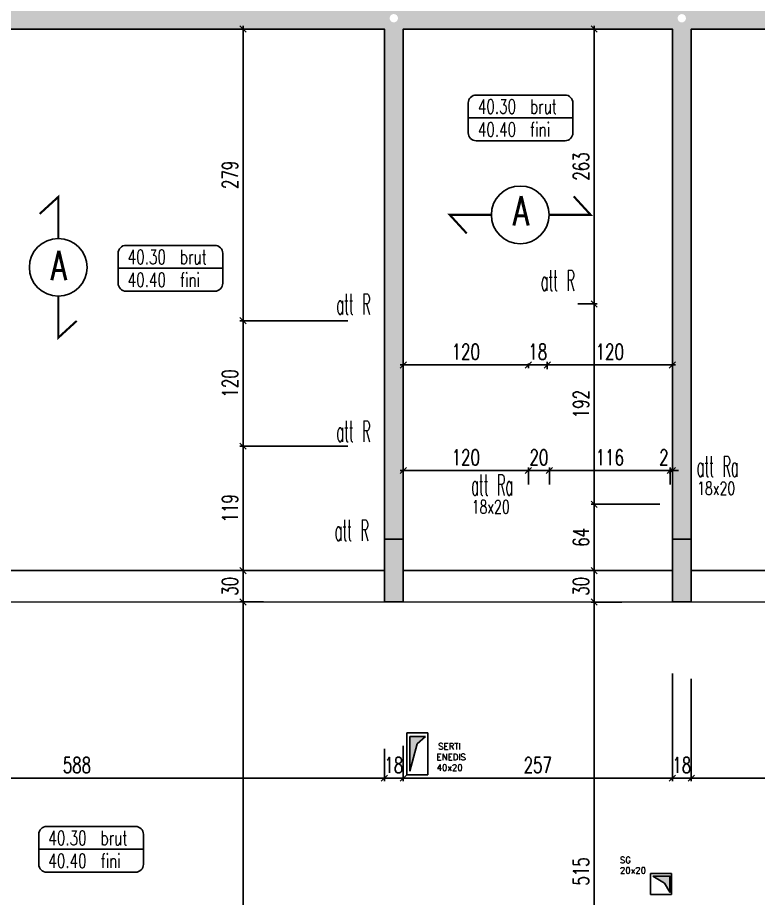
# Model space of a CAD drawing. Extents: x 307 to 786, y -197 to -94.
# Drawn here: x 384.55 to 391.63, y -173.38 to -164.95 of the extents above; entities that cross this region are included whole.
import ezdxf
from ezdxf.enums import TextEntityAlignment as Align

# ---------------------------------------------------------------- set-up
doc = ezdxf.new("R2010")
doc.units = 0
doc.header["$LTSCALE"] = 0.5
doc.header["$MEASUREMENT"] = 0
doc.linetypes.add('CONTINU', pattern=[0])
doc.layers.get('DEFPOINTS').update_dxf_attribs({"linetype": 'CONTINUOUS'})
for name, color, linetype in [('_ SERTI RESERVATION ENEDIS', 6, 'CONTINU'), ('_ SERTI RESERVATION SG', 6, 'CONTINU'), ('COTATION', 7, 'CONTINUOUS'), ('HABILLAGE', 7, 'CONTINUOUS'), ('MURS', 3, 'CONTINUOUS'), ('PLANCHER', 7, 'CONTINUOUS'), ('POCHAGE', 254, 'CONTINUOUS'), ('POTEAUX', 1, 'CONTINUOUS'), ('POUTRES', 2, 'CONTINUOUS'), ('REPERE-RAID', 4, 'CONTINUOUS')]:
    doc.layers.add(name, color=color, linetype=linetype)
doc.styles.add('ROMANS8', font='romans.shx', dxfattribs={"width": 0.7})
doc.styles.get("Standard").update_dxf_attribs({"font": 'txt.shx'})
doc.dimstyles.new('COT50 cm', dxfattribs={"dimtxt": 0.15, "dimasz": 0.06, "dimexe": 0.03, "dimexo": 0.1, "dimgap": 0.05, "dimtad": 1, "dimdec": 0, "dimlfac": 100, "dimzin": 0, "dimdsep": 46, "dimtxsty": 'ROMANS8', "dimblk1": 'OBLIQUE', "dimblk2": 'OBLIQUE', "dimsah": 1, "dimcen": 0.03, "dimdle": 0.03, "dimclrt": 1, "dimadec": 0, "dimazin": 0, "dimtfac": 1, "dimtdec": 0, "dimtmove": 0, "dimatfit": 3, "dimfxl": 1, "dimfxlon": 1, "dimtolj": 1, "dimtzin": 0, "dimlwd": -1, "dimlwe": -1, "dimarcsym": 0})

# ---------------------------------------------------------------- blocks, each defined once
blk = doc.blocks.new('139')
at = {"layer": 'HABILLAGE', "color": 7}
blk.add_line((-0.665, 0), (0.665, 0), dxfattribs=at)
at = {"layer": 'HABILLAGE'}
blk.add_lwpolyline([(-0.565, -0.291), (0.565, -0.291, 0.414214), (0.665, -0.191), (0.665, 0.191, 0.414214), (0.565, 0.291), (-0.565, 0.291, 0.414214), (-0.665, 0.191), (-0.665, -0.191, 0.414214)], format="xyb", close=True, dxfattribs=at)
at = {"layer": 'HABILLAGE', "color": 1, "width": 0.7}
for s, p in [('brut', (0.121, 0.054)), ('fini', (0.121, -0.237))]:
    blk.add_text(s, height=0.18, dxfattribs=at).set_placement(p)
for tag, p in [('NIVBRUT', (-0.543, 0.054)), ('NIVFINI', (-0.543, -0.237))]:
    blk.add_attdef(tag, p, '', height=0.18, dxfattribs=at)
blk = doc.blocks.new('_Oblique')
at = {"layer": 'COTATION', "color": 0, "lineweight": -2}
blk.add_line((-0.5, -0.5), (0.5, 0.5), dxfattribs=at)
blk = doc.blocks.new('*D1143')
at = {"layer": 'COTATION', "color": 0, "transparency": 16777216}
for p, q in [((386.7018, -176.7613), (386.7018, -170.5111)), ((386.8963, -170.5411), (386.6718, -170.5411)), ((387.1074, -176.7313), (386.6718, -176.7313))]:
    blk.add_line(p, q, dxfattribs=at)
at = {"layer": 'DEFPOINTS', "color": 0, "transparency": 16777216}
for p in [(386.7018, -170.5411), (386.9963, -170.5411), (387.2074, -176.7313)]:
    blk.add_point(p, dxfattribs=at)
at = {"layer": 'COTATION', "color": 0, "transparency": 16777216, "xscale": 0.06, "yscale": 0.06, "zscale": 0.06}
for p, rotation in [((386.7018, -170.5411), 90), ((386.7018, -176.7313), 270)]:
    blk.add_blockref('_Oblique', p, dxfattribs=dict(at, rotation=rotation))
at = {"layer": 'COTATION', "color": 1, "transparency": 16777216, "insert": (386.5768, -173.6362), "char_height": 0.15, "attachment_point": 5, "rotation": 90, "style": 'ROMANS8'}
blk.add_mtext('\\A1;619', dxfattribs=at)
blk = doc.blocks.new('*D1144')
at = {"layer": 'COTATION', "color": 0, "transparency": 16777216}
for p, q in [((387.0976, -170.2411), (386.6718, -170.2411)), ((386.7018, -170.5711), (386.7018, -170.2111)), ((386.8963, -170.5411), (386.6718, -170.5411))]:
    blk.add_line(p, q, dxfattribs=at)
at = {"layer": 'DEFPOINTS', "color": 0, "transparency": 16777216}
for p in [(386.7018, -170.2411), (387.1976, -170.2411), (386.9963, -170.5411)]:
    blk.add_point(p, dxfattribs=at)
at = {"layer": 'COTATION', "color": 0, "transparency": 16777216, "xscale": 0.06, "yscale": 0.06, "zscale": 0.06}
for p, rotation in [((386.7018, -170.2411), 90), ((386.7018, -170.5411), 270)]:
    blk.add_blockref('_Oblique', p, dxfattribs=dict(at, rotation=rotation))
at = {"layer": 'COTATION', "color": 1, "transparency": 16777216, "insert": (386.5768, -170.3911), "char_height": 0.15, "attachment_point": 5, "rotation": 90, "style": 'ROMANS8'}
blk.add_mtext('\\A1;30', dxfattribs=at)
blk = doc.blocks.new('*D1145')
at = {"layer": 'COTATION', "color": 0, "transparency": 16777216}
for p, q in [((387.7018, -169.0505), (386.6718, -169.0505)), ((386.7018, -170.2711), (386.7018, -169.0205)), ((387.0976, -170.2411), (386.6718, -170.2411))]:
    blk.add_line(p, q, dxfattribs=at)
at = {"layer": 'DEFPOINTS', "color": 0, "transparency": 16777216}
for p in [(386.7018, -169.0505), (387.8136, -169.0505), (387.1976, -170.2411)]:
    blk.add_point(p, dxfattribs=at)
at = {"layer": 'COTATION', "color": 0, "transparency": 16777216, "xscale": 0.06, "yscale": 0.06, "zscale": 0.06}
for p, rotation in [((386.7018, -169.0505), 90), ((386.7018, -170.2411), 270)]:
    blk.add_blockref('_Oblique', p, dxfattribs=dict(at, rotation=rotation))
at = {"layer": 'COTATION', "color": 1, "transparency": 16777216, "insert": (386.5768, -169.6458), "char_height": 0.15, "attachment_point": 5, "rotation": 90, "style": 'ROMANS8'}
blk.add_mtext('\\A1;119', dxfattribs=at)
blk = doc.blocks.new('*D1146')
at = {"layer": 'COTATION', "color": 0, "transparency": 16777216}
for p, q in [((386.7018, -169.0805), (386.7018, -167.8205)), ((387.7018, -167.8505), (386.6718, -167.8505)), ((387.7018, -169.0505), (386.6718, -169.0505))]:
    blk.add_line(p, q, dxfattribs=at)
at = {"layer": 'DEFPOINTS', "color": 0, "transparency": 16777216}
for p in [(386.7018, -167.8505), (387.8136, -167.8505), (387.8136, -169.0505)]:
    blk.add_point(p, dxfattribs=at)
at = {"layer": 'COTATION', "color": 0, "transparency": 16777216, "xscale": 0.06, "yscale": 0.06, "zscale": 0.06}
for p, rotation in [((386.7018, -167.8505), 90), ((386.7018, -169.0505), 270)]:
    blk.add_blockref('_Oblique', p, dxfattribs=dict(at, rotation=rotation))
at = {"layer": 'COTATION', "color": 1, "transparency": 16777216, "insert": (386.5768, -168.4505), "char_height": 0.15, "attachment_point": 5, "rotation": 90, "style": 'ROMANS8'}
blk.add_mtext('\\A1;120', dxfattribs=at)
blk = doc.blocks.new('*D1147')
at = {"layer": 'COTATION', "color": 0, "transparency": 16777216}
for p, q in [((386.7018, -167.8805), (386.7018, -165.0313)), ((387.4538, -165.0613), (386.6718, -165.0613)), ((387.7018, -167.8505), (386.6718, -167.8505))]:
    blk.add_line(p, q, dxfattribs=at)
at = {"layer": 'DEFPOINTS', "color": 0, "transparency": 16777216}
for p in [(386.7018, -165.0613), (387.5538, -165.0613), (387.8136, -167.8505)]:
    blk.add_point(p, dxfattribs=at)
at = {"layer": 'COTATION', "color": 0, "transparency": 16777216, "xscale": 0.06, "yscale": 0.06, "zscale": 0.06}
for p, rotation in [((386.7018, -165.0613), 90), ((386.7018, -167.8505), 270)]:
    blk.add_blockref('_Oblique', p, dxfattribs=dict(at, rotation=rotation))
at = {"layer": 'COTATION', "color": 1, "transparency": 16777216, "insert": (386.5768, -166.4559), "char_height": 0.15, "attachment_point": 5, "rotation": 90, "style": 'ROMANS8'}
blk.add_mtext('\\A1;279', dxfattribs=at)
blk = doc.blocks.new('*D1153')
at = {"layer": 'COTATION', "color": 0, "transparency": 16777216}
for p, q in [((390.0585, -175.7263), (390.0585, -170.5113)), ((390.3221, -170.5413), (390.0285, -170.5413)), ((389.8769, -175.6963), (390.0885, -175.6963))]:
    blk.add_line(p, q, dxfattribs=at)
at = {"layer": 'DEFPOINTS', "color": 0, "transparency": 16777216}
for p in [(390.0585, -170.5413), (390.4221, -170.5413), (389.7769, -175.6963)]:
    blk.add_point(p, dxfattribs=at)
at = {"layer": 'COTATION', "color": 0, "transparency": 16777216, "xscale": 0.06, "yscale": 0.06, "zscale": 0.06}
for p, rotation in [((390.0585, -170.5413), 90), ((390.0585, -175.6963), 270)]:
    blk.add_blockref('_Oblique', p, dxfattribs=dict(at, rotation=rotation))
at = {"layer": 'COTATION', "color": 1, "transparency": 16777216, "insert": (389.9335, -173.1188), "char_height": 0.15, "attachment_point": 5, "rotation": 90, "style": 'ROMANS8'}
blk.add_mtext('\\A1;515', dxfattribs=at)
blk = doc.blocks.new('*D1154')
at = {"layer": 'COTATION', "color": 0, "transparency": 16777216}
for p, q in [((390.4069, -170.2413), (390.0285, -170.2413)), ((390.0585, -170.5713), (390.0585, -170.2113)), ((390.3221, -170.5413), (390.0285, -170.5413))]:
    blk.add_line(p, q, dxfattribs=at)
at = {"layer": 'DEFPOINTS', "color": 0, "transparency": 16777216}
for p in [(390.0585, -170.2413), (390.5069, -170.2413), (390.4221, -170.5413)]:
    blk.add_point(p, dxfattribs=at)
at = {"layer": 'COTATION', "color": 0, "transparency": 16777216, "xscale": 0.06, "yscale": 0.06, "zscale": 0.06}
for p, rotation in [((390.0585, -170.2413), 90), ((390.0585, -170.5413), 270)]:
    blk.add_blockref('_Oblique', p, dxfattribs=dict(at, rotation=rotation))
at = {"layer": 'COTATION', "color": 1, "transparency": 16777216, "insert": (389.9335, -170.3913), "char_height": 0.15, "attachment_point": 5, "rotation": 90, "style": 'ROMANS8'}
blk.add_mtext('\\A1;30', dxfattribs=at)
blk = doc.blocks.new('*D1155')
at = {"layer": 'COTATION', "color": 0, "transparency": 16777216}
for p, q in [((390.0585, -170.2713), (390.0585, -169.5763)), ((390.6856, -169.6063), (390.0285, -169.6063)), ((390.4069, -170.2413), (390.0285, -170.2413))]:
    blk.add_line(p, q, dxfattribs=at)
at = {"layer": 'DEFPOINTS', "color": 0, "transparency": 16777216}
for p in [(390.0585, -169.6063), (390.7856, -169.6063), (390.5069, -170.2413)]:
    blk.add_point(p, dxfattribs=at)
at = {"layer": 'COTATION', "color": 0, "transparency": 16777216, "xscale": 0.06, "yscale": 0.06, "zscale": 0.06}
for p, rotation in [((390.0585, -169.6063), 90), ((390.0585, -170.2413), 270)]:
    blk.add_blockref('_Oblique', p, dxfattribs=dict(at, rotation=rotation))
at = {"layer": 'COTATION', "color": 1, "transparency": 16777216, "insert": (389.9335, -169.9238), "char_height": 0.15, "attachment_point": 5, "rotation": 90, "style": 'ROMANS8'}
blk.add_mtext('\\A1;64', dxfattribs=at)
blk = doc.blocks.new('*D1156')
at = {"layer": 'COTATION', "color": 0, "transparency": 16777216}
for p, q in [((389.9041, -167.6905), (390.0885, -167.6905)), ((390.0585, -169.6363), (390.0585, -167.6605)), ((390.6856, -169.6063), (390.0285, -169.6063))]:
    blk.add_line(p, q, dxfattribs=at)
at = {"layer": 'DEFPOINTS', "color": 0, "transparency": 16777216}
for p in [(389.8041, -167.6905), (390.0585, -167.6905), (390.7856, -169.6063)]:
    blk.add_point(p, dxfattribs=at)
at = {"layer": 'COTATION', "color": 0, "transparency": 16777216, "xscale": 0.06, "yscale": 0.06, "zscale": 0.06}
for p, rotation in [((390.0585, -167.6905), 90), ((390.0585, -169.6063), 270)]:
    blk.add_blockref('_Oblique', p, dxfattribs=dict(at, rotation=rotation))
at = {"layer": 'COTATION', "color": 1, "transparency": 16777216, "insert": (389.9335, -168.6484), "char_height": 0.15, "attachment_point": 5, "rotation": 90, "style": 'ROMANS8'}
blk.add_mtext('\\A1;192', dxfattribs=at)
blk = doc.blocks.new('*D1157')
at = {"layer": 'COTATION', "color": 0, "transparency": 16777216}
for p, q in [((390.0585, -167.7205), (390.0585, -165.0313)), ((389.9041, -165.0613), (390.0885, -165.0613)), ((389.9041, -167.6905), (390.0885, -167.6905))]:
    blk.add_line(p, q, dxfattribs=at)
at = {"layer": 'DEFPOINTS', "color": 0, "transparency": 16777216}
for p in [(389.8041, -165.0613), (390.0585, -165.0613), (389.8041, -167.6905)]:
    blk.add_point(p, dxfattribs=at)
at = {"layer": 'COTATION', "color": 0, "transparency": 16777216, "xscale": 0.06, "yscale": 0.06, "zscale": 0.06}
for p, rotation in [((390.0585, -165.0613), 90), ((390.0585, -167.6905), 270)]:
    blk.add_blockref('_Oblique', p, dxfattribs=dict(at, rotation=rotation))
at = {"layer": 'COTATION', "color": 1, "transparency": 16777216, "insert": (389.9335, -166.3759), "char_height": 0.15, "attachment_point": 5, "rotation": 90, "style": 'ROMANS8'}
blk.add_mtext('\\A1;263', dxfattribs=at)
blk = doc.blocks.new('*D1324')
at = {"layer": 'COTATION', "color": 0, "transparency": 16777216}
for p, q in [((390.9866, -171.2755), (390.9866, -172.2566)), ((396.89, -172.0406), (396.89, -172.2566)), ((396.92, -172.2266), (390.9566, -172.2266))]:
    blk.add_line(p, q, dxfattribs=at)
at = {"layer": 'DEFPOINTS', "color": 0, "transparency": 16777216}
for p in [(390.9866, -171.1755), (396.89, -171.9406), (390.9866, -172.2266)]:
    blk.add_point(p, dxfattribs=at)
at = {"layer": 'COTATION', "color": 0, "transparency": 16777216, "xscale": 0.06, "yscale": 0.06, "zscale": 0.06, "rotation": 180}
blk.add_blockref('_Oblique', (390.9866, -172.2266), dxfattribs=at)
at = {"layer": 'COTATION', "color": 0, "transparency": 16777216, "xscale": 0.06, "yscale": 0.06, "zscale": 0.06}
blk.add_blockref('_Oblique', (396.89, -172.2266), dxfattribs=at)
at = {"layer": 'COTATION', "color": 1, "transparency": 16777216, "insert": (393.9383, -172.1016), "char_height": 0.15, "attachment_point": 5, "style": 'ROMANS8'}
blk.add_mtext('\\A1;590', dxfattribs=at)
blk = doc.blocks.new('*D1325')
at = {"layer": 'COTATION', "color": 0, "transparency": 16777216}
for p, q in [((390.8065, -171.2266), (390.8065, -172.2566)), ((390.9866, -171.2755), (390.9866, -172.2566)), ((391.0166, -172.2266), (390.7765, -172.2266))]:
    blk.add_line(p, q, dxfattribs=at)
at = {"layer": 'DEFPOINTS', "color": 0, "transparency": 16777216}
for p in [(390.8065, -171.095), (390.9866, -171.1755), (390.8065, -172.2266)]:
    blk.add_point(p, dxfattribs=at)
at = {"layer": 'COTATION', "color": 0, "transparency": 16777216, "xscale": 0.06, "yscale": 0.06, "zscale": 0.06, "rotation": 180}
blk.add_blockref('_Oblique', (390.8065, -172.2266), dxfattribs=at)
at = {"layer": 'COTATION', "color": 0, "transparency": 16777216, "xscale": 0.06, "yscale": 0.06, "zscale": 0.06}
blk.add_blockref('_Oblique', (390.9866, -172.2266), dxfattribs=at)
at = {"layer": 'COTATION', "color": 1, "transparency": 16777216, "insert": (390.8966, -172.1016), "char_height": 0.15, "attachment_point": 5, "style": 'ROMANS8'}
blk.add_mtext('\\A1;18', dxfattribs=at)
blk = doc.blocks.new('*D1326')
at = {"layer": 'COTATION', "color": 0, "transparency": 16777216}
for p, q in [((390.8065, -171.2266), (390.8065, -172.2566)), ((388.2328, -171.9174), (388.2328, -172.2566)), ((390.8365, -172.2266), (388.2028, -172.2266))]:
    blk.add_line(p, q, dxfattribs=at)
at = {"layer": 'DEFPOINTS', "color": 0, "transparency": 16777216}
for p in [(390.8065, -171.095), (388.2328, -171.8174), (388.2328, -172.2266)]:
    blk.add_point(p, dxfattribs=at)
at = {"layer": 'COTATION', "color": 0, "transparency": 16777216, "xscale": 0.06, "yscale": 0.06, "zscale": 0.06, "rotation": 180}
blk.add_blockref('_Oblique', (388.2328, -172.2266), dxfattribs=at)
at = {"layer": 'COTATION', "color": 0, "transparency": 16777216, "xscale": 0.06, "yscale": 0.06, "zscale": 0.06}
blk.add_blockref('_Oblique', (390.8065, -172.2266), dxfattribs=at)
at = {"layer": 'COTATION', "color": 1, "transparency": 16777216, "insert": (389.5196, -172.1016), "char_height": 0.15, "attachment_point": 5, "style": 'ROMANS8'}
blk.add_mtext('\\A1;257', dxfattribs=at)
blk = doc.blocks.new('*D1327')
at = {"layer": 'COTATION', "color": 0, "transparency": 16777216}
for p, q in [((388.0528, -171.9459), (388.0528, -172.2566)), ((388.2328, -171.9174), (388.2328, -172.2566)), ((388.2628, -172.2266), (388.0228, -172.2266))]:
    blk.add_line(p, q, dxfattribs=at)
at = {"layer": 'DEFPOINTS', "color": 0, "transparency": 16777216}
for p in [(388.0528, -171.8459), (388.2328, -171.8174), (388.0528, -172.2266)]:
    blk.add_point(p, dxfattribs=at)
at = {"layer": 'COTATION', "color": 0, "transparency": 16777216, "xscale": 0.06, "yscale": 0.06, "zscale": 0.06, "rotation": 180}
blk.add_blockref('_Oblique', (388.0528, -172.2266), dxfattribs=at)
at = {"layer": 'COTATION', "color": 0, "transparency": 16777216, "xscale": 0.06, "yscale": 0.06, "zscale": 0.06}
blk.add_blockref('_Oblique', (388.2328, -172.2266), dxfattribs=at)
at = {"layer": 'COTATION', "color": 1, "transparency": 16777216, "insert": (388.1428, -172.1016), "char_height": 0.15, "attachment_point": 5, "style": 'ROMANS8'}
blk.add_mtext('\\A1;18', dxfattribs=at)
blk = doc.blocks.new('*D1328')
at = {"layer": 'COTATION', "color": 0, "transparency": 16777216}
for p, q in [((388.0528, -171.9459), (388.0528, -172.2566)), ((382.1729, -172.0955), (382.1729, -172.2566)), ((388.0828, -172.2266), (382.1429, -172.2266))]:
    blk.add_line(p, q, dxfattribs=at)
at = {"layer": 'DEFPOINTS', "color": 0, "transparency": 16777216}
for p in [(388.0528, -171.8459), (382.1729, -171.9955), (382.1729, -172.2266)]:
    blk.add_point(p, dxfattribs=at)
at = {"layer": 'COTATION', "color": 0, "transparency": 16777216, "xscale": 0.06, "yscale": 0.06, "zscale": 0.06, "rotation": 180}
blk.add_blockref('_Oblique', (382.1729, -172.2266), dxfattribs=at)
at = {"layer": 'COTATION', "color": 0, "transparency": 16777216, "xscale": 0.06, "yscale": 0.06, "zscale": 0.06}
blk.add_blockref('_Oblique', (388.0528, -172.2266), dxfattribs=at)
at = {"layer": 'COTATION', "color": 1, "transparency": 16777216, "insert": (385.1128, -172.1016), "char_height": 0.15, "attachment_point": 5, "style": 'ROMANS8'}
blk.add_mtext('\\A1;588', dxfattribs=at)
blk = doc.blocks.new('*D1403')
at = {"layer": 'COTATION', "color": 0, "transparency": 16777216}
for p, q in [((388.2328, -169.5063), (388.2328, -169.2534)), ((389.4297, -169.4163), (389.4297, -169.2534)), ((388.2028, -169.2834), (389.4597, -169.2834))]:
    blk.add_line(p, q, dxfattribs=at)
at = {"layer": 'DEFPOINTS', "color": 0, "transparency": 16777216}
for p in [(389.4297, -169.2834), (389.4297, -169.5163), (388.2328, -169.6063)]:
    blk.add_point(p, dxfattribs=at)
at = {"layer": 'COTATION', "color": 0, "transparency": 16777216, "xscale": 0.06, "yscale": 0.06, "zscale": 0.06, "rotation": 180}
blk.add_blockref('_Oblique', (388.2328, -169.2834), dxfattribs=at)
at = {"layer": 'COTATION', "color": 0, "transparency": 16777216, "xscale": 0.06, "yscale": 0.06, "zscale": 0.06}
blk.add_blockref('_Oblique', (389.4297, -169.2834), dxfattribs=at)
at = {"layer": 'COTATION', "color": 1, "transparency": 16777216, "insert": (388.8312, -169.1584), "char_height": 0.15, "attachment_point": 5, "style": 'ROMANS8'}
blk.add_mtext('\\A1;120', dxfattribs=at)
blk = doc.blocks.new('*D1404')
at = {"layer": 'COTATION', "color": 0, "transparency": 16777216}
for p, q in [((389.4297, -169.4163), (389.4297, -169.2534)), ((389.6306, -169.4163), (389.6306, -169.2534)), ((389.3997, -169.2834), (389.6606, -169.2834))]:
    blk.add_line(p, q, dxfattribs=at)
at = {"layer": 'DEFPOINTS', "color": 0, "transparency": 16777216}
for p in [(389.6306, -169.2834), (389.4297, -169.5163), (389.6306, -169.5163)]:
    blk.add_point(p, dxfattribs=at)
at = {"layer": 'COTATION', "color": 0, "transparency": 16777216, "xscale": 0.06, "yscale": 0.06, "zscale": 0.06, "rotation": 180}
blk.add_blockref('_Oblique', (389.4297, -169.2834), dxfattribs=at)
at = {"layer": 'COTATION', "color": 0, "transparency": 16777216, "xscale": 0.06, "yscale": 0.06, "zscale": 0.06}
blk.add_blockref('_Oblique', (389.6306, -169.2834), dxfattribs=at)
at = {"layer": 'COTATION', "color": 1, "transparency": 16777216, "insert": (389.5302, -169.1584), "char_height": 0.15, "attachment_point": 5, "style": 'ROMANS8'}
blk.add_mtext('\\A1;20', dxfattribs=at)
blk = doc.blocks.new('*D1405')
at = {"layer": 'COTATION', "color": 0, "transparency": 16777216}
for p, q in [((389.6306, -169.4163), (389.6306, -169.2534)), ((390.7856, -169.4163), (390.7856, -169.2534)), ((389.6006, -169.2834), (390.8156, -169.2834))]:
    blk.add_line(p, q, dxfattribs=at)
at = {"layer": 'DEFPOINTS', "color": 0, "transparency": 16777216}
for p in [(390.7856, -169.2834), (389.6306, -169.5163), (390.7856, -169.5163)]:
    blk.add_point(p, dxfattribs=at)
at = {"layer": 'COTATION', "color": 0, "transparency": 16777216, "xscale": 0.06, "yscale": 0.06, "zscale": 0.06, "rotation": 180}
blk.add_blockref('_Oblique', (389.6306, -169.2834), dxfattribs=at)
at = {"layer": 'COTATION', "color": 0, "transparency": 16777216, "xscale": 0.06, "yscale": 0.06, "zscale": 0.06}
blk.add_blockref('_Oblique', (390.7856, -169.2834), dxfattribs=at)
at = {"layer": 'COTATION', "color": 1, "transparency": 16777216, "insert": (390.2081, -169.1584), "char_height": 0.15, "attachment_point": 5, "style": 'ROMANS8'}
blk.add_mtext('\\A1;116', dxfattribs=at)
blk = doc.blocks.new('*D1406')
at = {"layer": 'COTATION', "color": 0, "transparency": 16777216}
for p, q in [((390.7856, -169.4163), (390.7856, -169.2534)), ((390.8065, -169.4163), (390.8065, -169.2534)), ((390.7856, -169.2834), (390.7256, -169.2834)), ((390.7856, -169.2834), (390.8065, -169.2834)), ((390.8065, -169.2834), (390.8665, -169.2834))]:
    blk.add_line(p, q, dxfattribs=at)
at = {"layer": 'DEFPOINTS', "color": 0, "transparency": 16777216}
for p in [(390.8065, -169.2834), (390.7856, -169.5163), (390.8065, -169.5163)]:
    blk.add_point(p, dxfattribs=at)
at = {"layer": 'COTATION', "color": 0, "transparency": 16777216, "xscale": 0.06, "yscale": 0.06, "zscale": 0.06}
blk.add_blockref('_Oblique', (390.7856, -169.2834), dxfattribs=at)
at = {"layer": 'COTATION', "color": 0, "transparency": 16777216, "xscale": 0.06, "yscale": 0.06, "zscale": 0.06, "rotation": 180}
blk.add_blockref('_Oblique', (390.8065, -169.2834), dxfattribs=at)
at = {"layer": 'COTATION', "color": 1, "transparency": 16777216, "insert": (390.7256, -169.1584), "char_height": 0.15, "attachment_point": 5, "style": 'ROMANS8'}
blk.add_mtext('\\A1;2', dxfattribs=at)
blk = doc.blocks.new('*D1407')
at = {"layer": 'COTATION', "color": 0, "transparency": 16777216}
for p, q in [((388.2028, -168.2731), (389.4597, -168.2731)), ((388.2328, -168.2595), (388.2328, -168.3031)), ((389.4297, -168.2595), (389.4297, -168.3031))]:
    blk.add_line(p, q, dxfattribs=at)
at = {"layer": 'DEFPOINTS', "color": 0, "transparency": 16777216}
for p in [(388.2328, -168.1595), (389.4297, -168.1595), (389.4297, -168.2731)]:
    blk.add_point(p, dxfattribs=at)
at = {"layer": 'COTATION', "color": 0, "transparency": 16777216, "xscale": 0.06, "yscale": 0.06, "zscale": 0.06, "rotation": 180}
blk.add_blockref('_Oblique', (388.2328, -168.2731), dxfattribs=at)
at = {"layer": 'COTATION', "color": 0, "transparency": 16777216, "xscale": 0.06, "yscale": 0.06, "zscale": 0.06}
blk.add_blockref('_Oblique', (389.4297, -168.2731), dxfattribs=at)
at = {"layer": 'COTATION', "color": 1, "transparency": 16777216, "insert": (388.8312, -168.1481), "char_height": 0.15, "attachment_point": 5, "style": 'ROMANS8'}
blk.add_mtext('\\A1;120', dxfattribs=at)
blk = doc.blocks.new('*D1408')
at = {"layer": 'COTATION', "color": 0, "transparency": 16777216}
for p, q in [((389.6097, -168.3151), (389.6097, -168.2431)), ((389.3997, -168.2731), (389.6397, -168.2731)), ((389.4297, -168.2595), (389.4297, -168.3031))]:
    blk.add_line(p, q, dxfattribs=at)
at = {"layer": 'DEFPOINTS', "color": 0, "transparency": 16777216}
for p in [(389.4297, -168.1595), (389.6097, -168.2731), (389.6097, -168.4151)]:
    blk.add_point(p, dxfattribs=at)
at = {"layer": 'COTATION', "color": 0, "transparency": 16777216, "xscale": 0.06, "yscale": 0.06, "zscale": 0.06, "rotation": 180}
blk.add_blockref('_Oblique', (389.4297, -168.2731), dxfattribs=at)
at = {"layer": 'COTATION', "color": 0, "transparency": 16777216, "xscale": 0.06, "yscale": 0.06, "zscale": 0.06}
blk.add_blockref('_Oblique', (389.6097, -168.2731), dxfattribs=at)
at = {"layer": 'COTATION', "color": 1, "transparency": 16777216, "insert": (389.5197, -168.1481), "char_height": 0.15, "attachment_point": 5, "style": 'ROMANS8'}
blk.add_mtext('\\A1;18', dxfattribs=at)
blk = doc.blocks.new('*D1409')
at = {"layer": 'COTATION', "color": 0, "transparency": 16777216}
for p, q in [((389.6097, -168.3151), (389.6097, -168.2431)), ((390.8065, -168.353), (390.8065, -168.2431)), ((389.5797, -168.2731), (390.8365, -168.2731))]:
    blk.add_line(p, q, dxfattribs=at)
at = {"layer": 'DEFPOINTS', "color": 0, "transparency": 16777216}
for p in [(390.8065, -168.2731), (389.6097, -168.4151), (390.8065, -168.453)]:
    blk.add_point(p, dxfattribs=at)
at = {"layer": 'COTATION', "color": 0, "transparency": 16777216, "xscale": 0.06, "yscale": 0.06, "zscale": 0.06, "rotation": 180}
blk.add_blockref('_Oblique', (389.6097, -168.2731), dxfattribs=at)
at = {"layer": 'COTATION', "color": 0, "transparency": 16777216, "xscale": 0.06, "yscale": 0.06, "zscale": 0.06}
blk.add_blockref('_Oblique', (390.8065, -168.2731), dxfattribs=at)
at = {"layer": 'COTATION', "color": 1, "transparency": 16777216, "insert": (390.2081, -168.1481), "char_height": 0.15, "attachment_point": 5, "style": 'ROMANS8'}
blk.add_mtext('\\A1;120', dxfattribs=at)

msp = doc.modelspace()

# ---------------------------------------------------------------- hatches: boundary and pattern name
at = {"layer": '_ SERTI RESERVATION ENEDIS', "linetype": 'ByBlock'}
h = msp.add_hatch(color=256, dxfattribs=at)
h.dxf.hatch_style = 1
h.paths.add_polyline_path([(388.3664, -171.8973), (388.4473, -171.8269), (388.2948, -171.8269), (388.2948, -172.1594)])
at = {"layer": '_ SERTI RESERVATION SG', "linetype": 'ByBlock'}
h = msp.add_hatch(color=256, dxfattribs=at)
h.dxf.hatch_style = 1
h.paths.add_polyline_path([(390.7835, -173.1624), (390.6193, -173.1624), (390.7327, -173.2311), (390.7835, -173.3176)])
at = {"layer": 'POCHAGE'}
h = msp.add_hatch(color=256, dxfattribs=at)
h.dxf.hatch_style = 1
h.paths.add_polyline_path([(382.173, -164.8613), (382.1728, -162.6513), (375.273, -162.6513), (375.273, -162.8513), (381.973, -162.8513), (381.9728, -169.9414), (382.1728, -169.9413), (382.173, -165.0613), (388.0528, -165.0613), (388.0528, -169.9412), (388.2328, -169.9412), (388.2328, -165.0613), (390.8066, -165.0613), (390.8065, -169.9412), (390.9866, -169.9412), (390.9866, -165.0613), (396.8899, -165.0613), (396.8899, -170.9414), (397.0699, -170.9414), (397.0699, -165.0613), (400.7886, -165.0614), (400.7886, -171.6264), (402.5637, -171.6263), (402.5637, -171.4463), (400.9687, -171.4463), (400.9687, -167.6316), (402.2767, -167.6317), (402.2766, -168.685), (402.4566, -168.685), (402.4566, -166.4416), (402.2767, -166.4416), (402.2767, -167.4516), (400.9687, -167.4516), (400.9687, -165.0612), (400.9687, -165.0613), (403.8098, -165.0613), (403.8098, -169.9609), (402.4592, -169.9609), (402.4592, -169.8409), (402.2793, -169.8409), (402.2793, -170.141), (403.8098, -170.141), (403.8098, -171.6263), (403.969, -171.6263), (403.969, -171.621), (403.9699, -164.8613)])
edge = h.paths.add_edge_path(flags=16)
edge.add_arc((396.9697, -164.9585), 0.04, 0, 360)
edge = h.paths.add_edge_path(flags=16)
edge.add_arc((400.8684, -164.9598), 0.04, 0, 360)
edge = h.paths.add_edge_path(flags=16)
edge.add_arc((400.8684, -167.5416), 0.04, 0, 360)
edge = h.paths.add_edge_path(flags=16)
edge.add_arc((402.3696, -166.5416), 0.04, 0, 360)
edge = h.paths.add_edge_path(flags=16)
edge.add_arc((402.3667, -167.5416), 0.04, 0, 360)
edge = h.paths.add_edge_path(flags=16)
edge.add_arc((403.8697, -164.9598), 0.04, 0, 360)
edge = h.paths.add_edge_path(flags=16)
edge.add_arc((402.3663, -168.586), 0.04, 0, 360)
edge = h.paths.add_edge_path(flags=16)
edge.add_arc((400.8684, -171.5263), 0.04, 0, 360)
edge = h.paths.add_edge_path(flags=16)
edge.add_arc((402.4647, -171.5268), 0.04, 0, 360)
edge = h.paths.add_edge_path(flags=16)
edge.add_arc((390.8965, -164.9575), 0.04, 0, 360)
edge = h.paths.add_edge_path(flags=16)
edge.add_arc((403.8897, -171.5263), 0.04, 0, 360)
edge = h.paths.add_edge_path(flags=16)
edge.add_arc((388.1428, -164.957), 0.04, 0, 360)
edge = h.paths.add_edge_path(flags=16)
edge.add_arc((382.0807, -164.9559), 0.04, 0, 360)
edge = h.paths.add_edge_path(flags=16)
edge.add_arc((382.0811, -162.7541), 0.04, 0, 360)
at = {"layer": 'POTEAUX'}
h = msp.add_hatch(color=256, dxfattribs=at)
h.dxf.hatch_style = 1
h.paths.add_polyline_path([(388.2328, -169.9412), (388.0528, -169.9412), (388.0528, -170.5412), (388.2328, -170.5412)])
h = msp.add_hatch(color=256, dxfattribs=at)
h.dxf.hatch_style = 1
h.paths.add_polyline_path([(390.9866, -169.9412), (390.8065, -169.9412), (390.8065, -170.5412), (390.9866, -170.5412)])

# ---------------------------------------------------------------- linework, layer by layer
at = {"layer": '_ SERTI RESERVATION ENEDIS', "linetype": 'ByBlock'}
for p, q in [((388.2673, -171.7934), (388.2673, -172.1934)), ((388.4673, -171.7934), (388.2673, -171.7934)), ((388.2948, -171.8269), (388.2948, -172.1594)), ((388.2948, -171.8269), (388.4473, -171.8269)), ((388.4473, -171.8269), (388.3664, -171.8973)), ((388.4673, -172.1934), (388.4673, -171.7934)), ((388.3664, -171.8973), (388.2948, -172.1594)), ((388.2673, -172.1934), (388.4673, -172.1934))]:
    msp.add_line(p, q, dxfattribs=at)
at = {"layer": '_ SERTI RESERVATION SG', "linetype": 'ByBlock'}
for points in [[(390.5977, -173.139), (390.5977, -173.339), (390.7977, -173.339), (390.7977, -173.339)], [(390.5977, -173.139), (390.7977, -173.139), (390.7977, -173.339)], [(390.6193, -173.1624), (390.7835, -173.1624), (390.7835, -173.3176), (390.7327, -173.2311), (390.6193, -173.1624)]]:
    msp.add_lwpolyline(points, dxfattribs=at)
at = {"layer": 'MURS'}
msp.add_lwpolyline([(402.5637, -171.6263), (400.7886, -171.6264), (400.7886, -165.0614), (397.0699, -165.0613), (397.0699, -171.5412), (396.8899, -171.5412), (396.8899, -165.0613), (390.9866, -165.0613), (390.9866, -170.5412), (390.8064, -170.5412), (390.8066, -165.0613), (388.2328, -165.0613), (388.2328, -170.5412), (388.0528, -170.5412), (388.0528, -165.0613), (382.173, -165.0613), (382.1728, -170.5412), (381.9728, -170.5412), (381.973, -162.8513), (375.073, -162.8513)], dxfattribs=at)
at = {"layer": 'PLANCHER', "color": 1, "const_width": 0.02}
for points in [[(384.9338, -167.0646), (384.9338, -166.6665), (384.7566, -166.8288)], [(389.6271, -166.838), (390.0252, -166.838), (389.8629, -166.6608)], [(389.0758, -166.838), (388.6777, -166.838), (388.84, -167.0152)], [(384.9338, -167.6159), (384.9338, -168.014), (385.111, -167.8517)]]:
    msp.add_lwpolyline(points, dxfattribs=at)
at = {"layer": 'PLANCHER', "color": 1}
for centre in [(389.3514, -166.838), (384.9338, -167.3402)]:
    msp.add_circle(centre, 0.2757, dxfattribs=at)
at = {"layer": 'POTEAUX'}
for points in [[(388.2328, -169.9412), (388.0528, -169.9412), (388.0528, -170.5412), (388.2328, -170.5412)], [(390.9866, -169.9412), (390.8065, -169.9412), (390.8065, -170.5412), (390.9866, -170.5412)]]:
    msp.add_lwpolyline(points, close=True, dxfattribs=at)
at = {"layer": 'POUTRES'}
for p, q in [((388.0528, -170.2412), (382.1728, -170.2409)), ((390.8065, -170.2413), (388.2328, -170.2412)), ((396.8899, -170.2416), (390.9866, -170.2413)), ((396.8899, -170.5416), (382.1728, -170.5409))]:
    msp.add_line(p, q, dxfattribs=at)

# ---------------------------------------------------------------- block references
at = {"layer": 'HABILLAGE', "color": 1, "xscale": 0.7521624, "yscale": 0.7521624, "zscale": 0.7521624}
for p in [(389.3549, -165.9107), (386.0065, -167.349), (385.248, -172.9071)]:
    msp.add_blockref('139', p, dxfattribs=at).add_auto_attribs({'NIVBRUT': '40.30', 'NIVFINI': '40.40'})

# ---------------------------------------------------------------- texts
at = {"layer": '_ SERTI RESERVATION SG', "linetype": 'ByBlock', "char_height": 0.06, "attachment_point": 1}
for s, insert in [('SERTI', (388.5668, -171.8919)), ('ENEDIS\\P40x20', (388.5517, -171.9949)), ('SG\\P20x20', (390.3049, -172.9796))]:
    msp.add_mtext_dynamic_manual_height_columns(s, width=0.355054, gutter_width=1, heights=[0], dxfattribs=dict(at, insert=insert))
at = {"layer": 'PLANCHER', "color": 1, "width": 0.7}
for p in [(389.3592, -166.7992), (384.9402, -167.3237)]:
    msp.add_text('A', height=0.28, dxfattribs=at).set_placement(p, align=Align.MIDDLE)
at = {"layer": 'REPERE-RAID', "color": 4, "width": 0.45}
for s, p in [('att R', (389.5477, -167.5663)), ('att R', (387.5937, -167.7923)), ('att R', (387.5937, -169.008)), ('att Ra', (391.0391, -169.345)), ('att Ra', (388.883, -169.5224)), ('att R', (387.5775, -169.9556))]:
    msp.add_text(s, height=0.2, dxfattribs=at).set_placement(p)
at = {"layer": 'REPERE-RAID', "color": 1, "style": 'ROMANS8', "width": 0.7}
for p in [(391.0435, -169.5161), (388.8873, -169.6935)]:
    msp.add_text('18x20', height=0.125, dxfattribs=at).set_placement(p)

# ---------------------------------------------------------------- dimensions: what is measured, and where the dimension line sits
at = {"layer": 'COTATION'}
for base, p1, p2, picture, middle in [((386.7018, -165.0613), (387.8136, -167.8505), (387.5538, -165.0613), '*D1147', (386.5768, -166.4559)), ((390.0585, -165.0613), (389.8041, -167.6905), (389.8041, -165.0613), '*D1157', (389.9335, -166.3759)), ((390.0585, -167.6905), (390.7856, -169.6063), (389.8041, -167.6905), '*D1156', (389.9335, -168.6484)), ((386.7018, -167.8505), (387.8136, -169.0505), (387.8136, -167.8505), '*D1146', (386.5768, -168.4505)), ((386.7018, -169.0505), (387.1976, -170.2411), (387.8136, -169.0505), '*D1145', (386.5768, -169.6458)), ((390.05854, -169.60626), (390.5069, -170.24129), (390.78565, -169.60626), '*D1155', (389.93354, -169.92378)), ((386.7018, -170.2411), (386.9963, -170.5411), (387.1976, -170.2411), '*D1144', (386.5768, -170.3911)), ((390.0585, -170.2413), (390.4221, -170.5413), (390.5069, -170.2413), '*D1154', (389.9335, -170.3913)), ((386.7018, -170.5411), (387.2074, -176.7313), (386.9963, -170.5411), '*D1143', (386.5768, -173.6362)), ((390.05854, -170.54129), (389.77687, -175.69626), (390.42207, -170.54129), '*D1153', (389.93354, -173.11878))]:
    dim = msp.add_linear_dim(base=base, p1=p1, p2=p2, angle=90, dimstyle='COT50 cm', override={"dimtmove": 1}, dxfattribs=at)
    dim.commit()
    dim.dimension.update_dxf_attribs({"geometry": picture, "text_midpoint": middle})
dim = msp.add_linear_dim(base=(389.4297, -168.2731), p1=(388.2328, -168.1595), p2=(389.4297, -168.1595), dimstyle='COT50 cm', dxfattribs=at)
dim.commit()
dim.dimension.update_dxf_attribs({"geometry": '*D1407', "text_midpoint": (388.8312, -168.1481)})
for base, p1, p2, picture, middle in [((389.6097, -168.2731), (389.4297, -168.1595), (389.6097, -168.4151), '*D1408', (389.5197, -168.2731)), ((389.6306, -169.2834), (389.4297, -169.5163), (389.6306, -169.5163), '*D1404', (389.5302, -169.2834)), ((390.8065, -169.2834), (390.7856, -169.5163), (390.8065, -169.5163), '*D1406', (390.7256, -169.2834)), ((390.8065, -172.2266), (390.9866, -171.1755), (390.8065, -171.095), '*D1325', (390.8966, -172.2266)), ((388.0528, -172.2266), (388.2328, -171.8174), (388.0528, -171.8459), '*D1327', (388.1428, -172.2266))]:
    dim = msp.add_linear_dim(base=base, p1=p1, p2=p2, dimstyle='COT50 cm', override={"dimtmove": 1}, dxfattribs=at)
    dim.commit()
    dim.dimension.update_dxf_attribs({"geometry": picture, "text_midpoint": middle, "dimtype": 160})
for base, p1, p2, picture, middle in [((390.8065, -168.2731), (389.6097, -168.4151), (390.8065, -168.453), '*D1409', (390.2081, -168.1481)), ((389.4297, -169.2834), (388.2328, -169.6063), (389.4297, -169.5163), '*D1403', (388.8312, -169.1584)), ((390.7856450095, -169.2833720215), (389.6306450095, -169.5162649847), (390.7856450095, -169.5162649847), '*D1405', (390.2081450095, -169.1583720215)), ((388.2328, -172.2266), (390.8065, -171.095), (388.2328, -171.8174), '*D1326', (389.5196, -172.1016)), ((390.9866, -172.2266), (396.89, -171.9406), (390.9866, -171.1755), '*D1324', (393.9383, -172.1016)), ((382.1729, -172.2266), (388.0528, -171.8459), (382.1729, -171.9955), '*D1328', (385.1128, -172.1016))]:
    dim = msp.add_linear_dim(base=base, p1=p1, p2=p2, dimstyle='COT50 cm', override={"dimtmove": 1}, dxfattribs=at)
    dim.commit()
    dim.dimension.update_dxf_attribs({"geometry": picture, "text_midpoint": middle})

doc.saveas('drawing.dxf')
